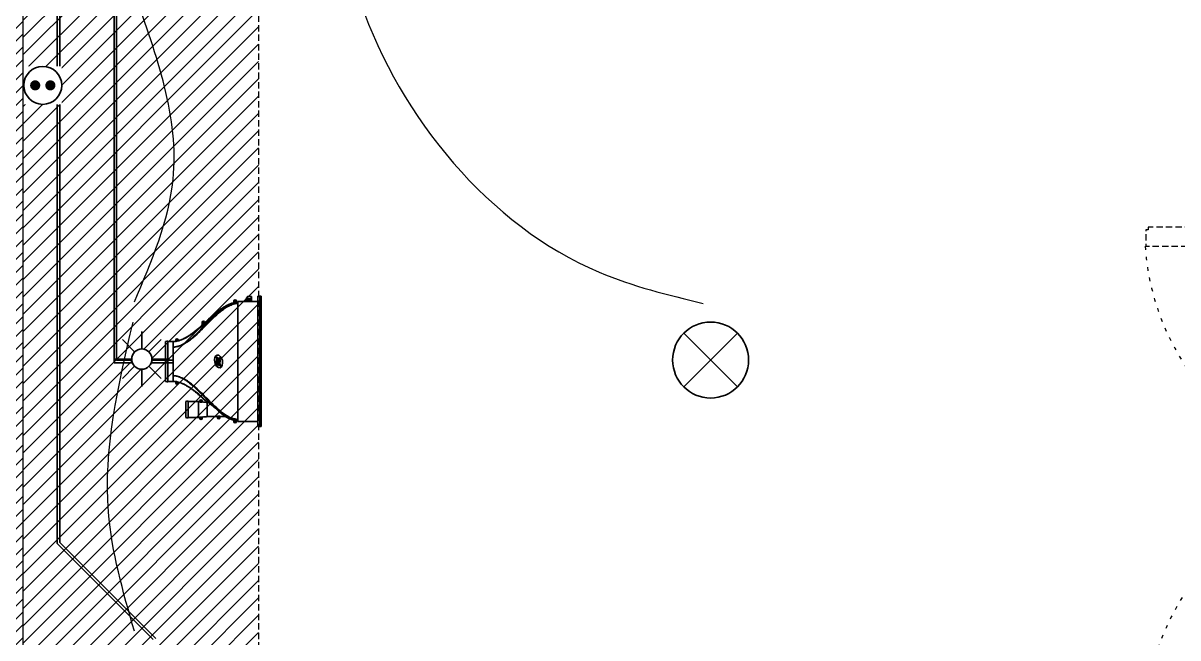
# Model space of a CAD drawing. Header units: centimetres. Extents: x 2666 to 9670, y 1889 to 5633.
# Drawn here: x 4355.4 to 4811.7, y 3031.7 to 3274.5 of the extents above; entities that cross this region are included whole.
import ezdxf

# ---------------------------------------------------------------- set-up
doc = ezdxf.new("R2010")
doc.units = ezdxf.units.CM
doc.header["$LTSCALE"] = 12.7
for name, pattern in [('Style de ligne -11', [0.694444, 0.41656, -0.277884]), ('Style de ligne -12', [0.328084, 0.109361, -0.218723]), ('Style de ligne -13', [0.295276, 0.19685, -0.098425])]:
    doc.linetypes.add(name, pattern=pattern)
for name, color, linetype, lineweight in [('B amÈnagement intÈrieur', 7, 'Continuous', 5), ('B aménagement intérieur', 7, 'Continuous', 5), ('B GÈnÈral', 7, 'Continuous', 5), ('B Général', 7, 'Continuous', 5), ('C ANNOTATIONS-prestations', 7, 'Continuous', 5), ('prlm-ELEC-CFO', 1, 'Continuous', 25)]:
    doc.layers.add(name, color=color, linetype=linetype, lineweight=lineweight)
doc.layers.add('prlm-CHAUFF', color=4, linetype='Continuous')
doc.styles.add('Eurostile', font='')
doc.styles.add('Eurostile (bold)', font='')
doc.styles.get('Eurostile').set_extended_font_data('Eurostile')
doc.styles.get('Eurostile (bold)').set_extended_font_data('Eurostile', bold=True)

# ---------------------------------------------------------------- blocks, each defined once
blk = doc.blocks.new('PF 300.208 + VR (3 vantaux)')
at = {"layer": 'B Général', "color": 7, "linetype": 'Continuous', "lineweight": 13}
for p, q in [((-150, 7), (-150, 17)), ((150, 7), (150, 17))]:
    blk.add_line(p, q, dxfattribs=at)
at = {"layer": 'B Général', "color": 7, "linetype": 'Continuous', "lineweight": 35}
for p, q in [((-150, 7), (-150, -9)), ((150, 7), (150, -9))]:
    blk.add_line(p, q, dxfattribs=at)
at = {"layer": 'B Général'}
blk.add_line((-143, 9), (47, 9), dxfattribs=at)
at = {"layer": 'B Général', "color": 7, "linetype": 'Style de ligne -13', "lineweight": 5, "flags": 128}
for points in [[(-147.5, 117), (-146.5, 117), (-146.5, 116), (-140, 116), (-140, 18.5), (-146.5, 18.5), (-146.5, 17.5), (-147.5, 17.5)], [(51.5, 115), (50.5, 115), (50.5, 116), (44, 116), (44, 18.5), (50.5, 18.5), (50.5, 17.5), (51.5, 17.5)]]:
    blk.add_lwpolyline(points, close=True, dxfattribs=at)
at = {"layer": 'B Général', "lineweight": 5, "flags": 128}
for points in [[(-143, 10.5), (-143, 9), (-150, 9), (-150, 17), (-145.5, 17), (-145.5, 10.5)], [(-54.5, 18), (-139, 18), (-139, 15.5), (-54.5, 15.5)], [(-41.5, 18), (43, 18), (43, 15.5), (-41.5, 15.5)], [(56.5, 17), (56.5, 14.25), (54, 14.25), (54, 11.75), (56.5, 11.75), (56.5, 9), (47, 9), (47, 10.5), (49.5, 10.5), (49.5, 17)], [(145.5, 14.25), (54, 14.25), (54, 11.75), (145.5, 11.75)], [(143, 17), (56.5, 17), (56.5, 14.25), (143, 14.25)], [(145.5, 14.25), (143, 14.25), (143, 17), (150, 17), (150, 9), (143, 9), (143, 11.75), (145.5, 11.75)], [(-54.5, 13), (-139, 13), (-139, 10.5), (-54.5, 10.5)], [(-41.5, 13), (43, 13), (43, 10.5), (-41.5, 10.5)], [(143, 11.75), (56.5, 11.75), (56.5, 9), (143, 9)], [(-150, 9), (-150, 5), (-145.5, 5), (-145.5, 6), (-148, 6), (-148, 8), (-145.5, 8), (-145.5, 9)], [(150, 9), (150, 5), (145.5, 5), (145.5, 6), (148, 6), (148, 8), (145.5, 8), (145.5, 9)]]:
    blk.add_lwpolyline(points, close=True, dxfattribs=at)
at = {"layer": 'B Général', "color": 7, "linetype": 'Continuous', "lineweight": 5, "flags": 128}
for points in [[(-139, 15.5), (-141.5, 15.5), (-141.5, 13), (-139, 13), (-139, 10.5), (-145.5, 10.5), (-145.5, 17), (-146.5, 17), (-146.5, 18), (-139, 18)], [(-54.5, 15.5), (-52, 15.5), (-52, 13), (-54.5, 13), (-54.5, 10.5), (-48, 10.5), (-48, 17), (-47, 17), (-47, 18), (-54.5, 18)], [(-41.5, 15.5), (-44, 15.5), (-44, 13), (-41.5, 13), (-41.5, 10.5), (-48, 10.5), (-48, 17), (-47, 17), (-47, 18), (-41.5, 18)], [(43, 15.5), (45.5, 15.5), (45.5, 13), (43, 13), (43, 10.5), (49.5, 10.5), (49.5, 17), (50.5, 17), (50.5, 18), (43, 18)]]:
    blk.add_lwpolyline(points, close=True, dxfattribs=at)
at = {"layer": 'B Général', "color": 7, "linetype": 'Style de ligne -11', "lineweight": 5, "flags": 128}
blk.add_lwpolyline([(-150, 9), (150, 9), (150, -11), (-150, -11)], close=True, dxfattribs=at)
at = {"layer": 'B Général', "lineweight": 13, "flags": 128}
blk.add_lwpolyline([(150, -9), (150, -17), (-150, -17), (-150, -9)], dxfattribs=at)
at = {"layer": 'B Général'}
for centre in [(-147, 17.5), (51, 17.5)]:
    blk.add_circle(centre, 0.5, dxfattribs=at)
at = {"layer": 'B Général', "color": 7, "linetype": 'Style de ligne -12', "lineweight": 5}
for centre, start, end in [((-147, 17.5), 0.2938, 90.2879), ((51, 17.5), 94.0649, 179.7062)]:
    blk.add_arc(centre, 99, start, end, dxfattribs=at)
at = {"layer": 'B Général', "insert": (2, 4.58), "char_height": 7.059, "attachment_point": 2, "rotation": 360, "line_spacing_factor": 0.894142, "style": 'Eurostile'}
blk.add_mtext('PF + VR', dxfattribs=at)
at = {"layer": 'C ANNOTATIONS-prestations', "rotation": 360, "line_spacing_factor": 0.894142}
for s, insert, char_height, attachment_point, style in [('6', (-141.14, -4.77), 9.41, 1, 'Eurostile (bold)'), ('300x208 (3 vantaux) ', (0, -7.82), 7.059, 2, 'Eurostile')]:
    blk.add_mtext(s, dxfattribs=dict(at, insert=insert, char_height=char_height, attachment_point=attachment_point, style=style))
blk = doc.blocks.new('xi.PTCE')
at = {"layer": 'prlm-ELEC-CFO', "color": 0}
for points in [[(-10.61, 10.61), (10.61, -10.61)], [(10.61, 10.61), (-10.61, -10.61)]]:
    blk.add_lwpolyline(points, dxfattribs=at)
at = {"layer": 'prlm-ELEC-CFO', "color": 0, "linetype": 'ByBlock'}
blk.add_circle((0, 0), 15, dxfattribs=at)
blk = doc.blocks.new('xi.SPOT')
at = {"color": 0, "lineweight": 5}
blk.add_wipeout([(-4, 0), (-2.83, -2.83), (0, -4), (2.83, -2.83), (4, 0), (2.83, 2.83), (0, 4), (-2.83, 2.83)], dxfattribs=at).dxf.layer = 'prlm-ELEC-CFO'
at = {"layer": 'prlm-ELEC-CFO', "color": 0, "linetype": 'ByBlock', "lineweight": -2, "flags": 128}
for points in [[(0, 10.88), (0, 4)], [(-7.69, 7.69), (-2.83, 2.83)], [(7.69, 7.69), (2.83, 2.83)], [(-10.88, 0), (-4, 0)], [(4, 0), (10.88, 0)], [(-2.83, -2.83), (-7.69, -7.69)], [(0, -4), (0, -10.88)], [(2.83, -2.83), (7.69, -7.69)]]:
    blk.add_lwpolyline(points, dxfattribs=at)
at = {"layer": 'prlm-ELEC-CFO', "color": 0, "linetype": 'ByBlock', "lineweight": -2}
blk.add_circle((0, 0), 4, dxfattribs=at)
blk = doc.blocks.new('xi.PC')
at = {"color": 0, "lineweight": 5}
blk.add_wipeout([(-7.5, -7.5), (7.5, -7.5), (7.5, 7.5), (-7.5, 7.5)], dxfattribs=at).dxf.layer = 'prlm-ELEC-CFO'
at = {"layer": 'prlm-ELEC-CFO', "color": 0, "linetype": 'ByBlock', "lineweight": 5, "const_width": 2}
for points in [[(-4, 0, 1), (-2, 0, 1)], [(2, 0, 1), (4, 0, 1)]]:
    blk.add_lwpolyline(points, format="xyb", close=True, dxfattribs=at)
at = {"layer": 'prlm-ELEC-CFO', "color": 0, "linetype": 'ByBlock', "lineweight": -2}
blk.add_circle((0, 0), 7.5, dxfattribs=at)

msp = doc.modelspace()

# ---------------------------------------------------------------- hatches: boundary and pattern name
at = {"layer": 'B amÈnagement intÈrieur', "linetype": 'Continuous', "lineweight": 5, "true_color": 0xaaaaaa}
h = msp.add_hatch(dxfattribs=at)
h.set_pattern_fill('F_P__SOFFITE', color=253, style=0, pattern_type=2)
h.set_pattern_definition([(45, (0, 0.2205), (-3.5277778, 3.3072917), [])])
h.paths.add_polyline_path([(4355.44, 3364.46), (4448.44, 3364.46), (4448.44, 2917.4), (4355.44, 2917.4)])
at = {"layer": 'B GÈnÈral', "linetype": 'Continuous', "lineweight": 5}
h = msp.add_hatch(dxfattribs=at)
h.set_pattern_fill('50_BETON', style=0, pattern_type=2)
h.set_pattern_definition([(45, (0, 0), (2.4253472, -2.6458333), [])])
h.paths.add_polyline_path([(4337.44, 3769.29), (4337.44, 2576.4), (4355.44, 2592.4), (4355.44, 3769.29)])

# ---------------------------------------------------------------- linework, layer by layer
at = {"layer": 'B aménagement intérieur', "color": 8, "linetype": 'Style de ligne -13', "lineweight": 5, "true_color": 0x808080, "flags": 128}
msp.add_lwpolyline([(4355.44, 3364.46), (4448.44, 3364.46), (4448.44, 2917.4), (4355.44, 2917.4)], close=True, dxfattribs=at)
at = {"layer": 'B Général', "color": 7, "linetype": 'Continuous', "lineweight": 18}
msp.add_line((4355.44, 2602.4), (4355.44, 3769.29), dxfattribs=at)
at = {"layer": 'B Général', "color": 7, "linetype": 'Continuous', "lineweight": 5}
msp.add_line((4355.44, 2602.4), (4355.44, 3769.29), dxfattribs=at)
at = {"layer": 'prlm-CHAUFF', "ltscale": 50}
for p, q in [((4368.87, 3068.99), (4368.87, 3863.16)), ((4369.87, 3069.4), (4369.87, 3862.16)), ((4391.35, 3140.38), (4391.35, 3837.46)), ((4392.35, 3141.38), (4392.35, 3836.46)), ((4445.55, 3166.59), (4444.19, 3166.59)), ((4445.55, 3165.6), (4445.55, 3166.59)), ((4445.55, 3166.59), (4445.6, 3166.55)), ((4445.6, 3166.55), (4445.6, 3166.54)), ((4445.6, 3166.54), (4445.6, 3165.52)), ((4448.2, 3166.63), (4448.93, 3166.63)), ((4448.2, 3166.63), (4448.2, 3115.13)), ((4448.93, 3115.13), (4448.93, 3166.63)), ((4448.93, 3166.63), (4449.01, 3166.63)), ((4449.5, 3166.63), (4449.01, 3166.63)), ((4449.01, 3166.63), (4449.01, 3115.13)), ((4449.5, 3115.13), (4449.5, 3166.63)), ((4438.7, 3164.07), (4438.7, 3164.68)), ((4439.05, 3164.73), (4439.15, 3164.73)), ((4439.05, 3164.63), (4439.05, 3164.73)), ((4439.15, 3164.63), (4439.05, 3164.63)), ((4439.15, 3164.84), (4439.25, 3164.84)), ((4439.15, 3164.73), (4439.15, 3164.84)), ((4439.15, 3164.52), (4439.15, 3164.63)), ((4439.25, 3164.52), (4439.15, 3164.52)), ((4439.25, 3164.84), (4439.25, 3164.73)), ((4439.25, 3164.73), (4439.36, 3164.73)), ((4439.36, 3164.63), (4439.25, 3164.63)), ((4439.25, 3164.63), (4439.25, 3164.52)), ((4439.36, 3164.73), (4439.36, 3164.63)), ((4439.7, 3164.68), (4439.7, 3164.24)), ((4439.79, 3164.24), (4439.7, 3164.24)), ((4440.2, 3164.58), (4448.2, 3164.58)), ((4440.2, 3164.58), (4440.2, 3117.18)), ((4443.35, 3165.23), (4443.31, 3165.21)), ((4443.35, 3165.23), (4443.35, 3165.24)), ((4443.84, 3165.23), (4443.35, 3165.23)), ((4443.37, 3165.31), (4443.73, 3165.92)), ((4443.41, 3165.29), (4443.37, 3165.31)), ((4443.73, 3165.06), (4443.4, 3164.58)), ((4443.77, 3165.89), (4443.41, 3165.29)), ((4443.41, 3165.29), (4443.88, 3165.29)), ((4443.79, 3164.94), (4443.54, 3164.58)), ((4443.73, 3165.92), (4443.74, 3165.94)), ((4443.73, 3165.92), (4443.77, 3165.89)), ((4443.74, 3165.08), (4443.73, 3165.06)), ((4443.74, 3165.94), (4443.96, 3166.28)), ((4443.74, 3165.94), (4443.78, 3165.9)), ((4443.96, 3165.42), (4443.74, 3165.08)), ((4443.78, 3165.9), (4443.77, 3165.89)), ((4443.95, 3165.89), (4443.77, 3165.89)), ((4443.95, 3166.16), (4443.78, 3165.9)), ((4443.78, 3165.9), (4443.95, 3165.9)), ((4444.16, 3165.52), (4443.79, 3164.94)), ((4445.6, 3164.94), (4443.79, 3164.94)), ((4444.16, 3165.52), (4444.19, 3165.6)), ((4445.6, 3165.52), (4444.16, 3165.52)), ((4444.19, 3165.6), (4445.55, 3165.6)), ((4445.55, 3165.6), (4445.6, 3165.52)), ((4445.69, 3166.43), (4445.6, 3166.52)), ((4445.69, 3166.39), (4445.6, 3166.48)), ((4445.69, 3166.33), (4445.6, 3166.42)), ((4445.69, 3166.24), (4445.6, 3166.33)), ((4445.69, 3166.13), (4445.6, 3166.22)), ((4445.69, 3166.01), (4445.6, 3166.1)), ((4445.69, 3165.86), (4445.6, 3165.95)), ((4445.69, 3165.7), (4445.6, 3165.79)), ((4445.6, 3165.61), (4445.69, 3165.7)), ((4445.69, 3165.51), (4445.6, 3165.6)), ((4445.6, 3165.52), (4445.6, 3164.94)), ((4445.6, 3165.52), (4445.6, 3165.52)), ((4445.6, 3165.42), (4445.69, 3165.51)), ((4445.69, 3165.25), (4445.6, 3165.34)), ((4445.6, 3165.16), (4445.69, 3165.25)), ((4445.69, 3165.01), (4445.6, 3165.1)), ((4445.6, 3164.92), (4445.69, 3165.01)), ((4445.6, 3164.58), (4445.6, 3164.94)), ((4445.69, 3164.77), (4445.6, 3164.86)), ((4445.6, 3164.68), (4445.69, 3164.77)), ((4445.64, 3164.58), (4445.6, 3164.62)), ((4445.61, 3165.78), (4445.69, 3165.86)), ((4445.62, 3165.94), (4445.69, 3166.01)), ((4445.62, 3165.58), (4445.69, 3165.65)), ((4445.69, 3165.36), (4445.62, 3165.44)), ((4445.63, 3166.07), (4445.69, 3166.13)), ((4445.63, 3165.31), (4445.69, 3165.36)), ((4445.69, 3165.12), (4445.63, 3165.18)), ((4445.64, 3166.19), (4445.69, 3166.24)), ((4445.64, 3165.06), (4445.69, 3165.12)), ((4445.65, 3166.28), (4445.69, 3166.33)), ((4445.69, 3165.93), (4445.65, 3165.97)), ((4445.66, 3166.36), (4445.69, 3166.39)), ((4445.69, 3166.17), (4445.66, 3166.21)), ((4445.66, 3165.9), (4445.69, 3165.93)), ((4445.67, 3166.41), (4445.69, 3166.43)), ((4445.67, 3166.15), (4445.69, 3166.17)), ((4445.69, 3165.65), (4445.67, 3165.67)), ((4449.2, 3164.63), (4449.2, 3117.13)), ((4449.2, 3164.63), (4449.26, 3164.63)), ((4449.26, 3164.63), (4449.2, 3164.43)), ((4449.26, 3117.13), (4449.26, 3164.63)), ((4449.31, 3164.63), (4449.31, 3117.13)), ((4449.31, 3164.63), (4449.36, 3164.63)), ((4449.36, 3164.63), (4449.31, 3164.48)), ((4449.36, 3117.13), (4449.36, 3164.63)), ((4449.4, 3164.63), (4449.4, 3117.13)), ((4449.4, 3164.63), (4449.44, 3164.63)), ((4449.44, 3164.63), (4449.4, 3164.52)), ((4449.44, 3117.13), (4449.44, 3164.63)), ((4449.46, 3164.63), (4449.46, 3117.13)), ((4449.46, 3164.63), (4449.48, 3164.63)), ((4449.48, 3164.63), (4449.46, 3164.56)), ((4449.48, 3117.13), (4449.48, 3164.63)), ((4449.49, 3164.63), (4449.49, 3117.13)), ((4449.49, 3164.63), (4449.5, 3164.63)), ((4449.5, 3164.63), (4449.49, 3164.61)), ((4449.5, 3117.13), (4449.5, 3164.63)), ((4426.2, 3154.71), (4426.2, 3156.32)), ((4427.2, 3155.71), (4426.2, 3154.71)), ((4426.55, 3156.37), (4426.65, 3156.37)), ((4426.55, 3156.27), (4426.55, 3156.37)), ((4426.65, 3156.27), (4426.55, 3156.27)), ((4426.65, 3156.48), (4426.75, 3156.48)), ((4426.65, 3156.37), (4426.65, 3156.48)), ((4426.65, 3156.17), (4426.65, 3156.27)), ((4426.75, 3156.17), (4426.65, 3156.17)), ((4426.75, 3156.48), (4426.75, 3156.37)), ((4426.75, 3156.37), (4426.86, 3156.37)), ((4426.86, 3156.27), (4426.75, 3156.27)), ((4426.75, 3156.27), (4426.75, 3156.17)), ((4426.86, 3156.37), (4426.86, 3156.27)), ((4427.2, 3156.32), (4427.2, 3155.71)), ((4411.7, 3132.98), (4411.7, 3148.78)), ((4412.6, 3132.88), (4412.6, 3148.88)), ((4412.6, 3148.78), (4414.7, 3148.78)), ((4414.7, 3148.78), (4412.6, 3148.78)), ((4414.7, 3148.78), (4414.7, 3146.55)), ((4415.7, 3148.79), (4415.7, 3149.34)), ((4416.02, 3148.83), (4415.7, 3148.79)), ((4416.7, 3149.04), (4416.02, 3148.83)), ((4416.05, 3149.29), (4416.05, 3149.39)), ((4416.05, 3149.39), (4416.15, 3149.39)), ((4416.15, 3149.29), (4416.05, 3149.29)), ((4416.15, 3149.5), (4416.25, 3149.5)), ((4416.15, 3149.39), (4416.15, 3149.5)), ((4416.15, 3149.18), (4416.15, 3149.29)), ((4416.25, 3149.18), (4416.15, 3149.18)), ((4416.25, 3149.5), (4416.25, 3149.39)), ((4416.25, 3149.39), (4416.36, 3149.39)), ((4416.25, 3149.29), (4416.25, 3149.18)), ((4416.36, 3149.29), (4416.25, 3149.29)), ((4416.36, 3149.39), (4416.36, 3149.29)), ((4416.7, 3149.34), (4416.7, 3149.04)), ((4419.18, 3150), (4419.18, 3149.97)), ((4419.72, 3150.29), (4419.72, 3150.26)), ((4414.7, 3146.55), (4414.7, 3135.21)), ((4414.7, 3140.38), (4391.35, 3140.38)), ((4414.7, 3141.38), (4392.35, 3141.38)), ((4414.7, 3135.21), (4414.7, 3132.98)), ((4412.6, 3132.98), (4414.7, 3132.98)), ((4414.7, 3132.98), (4412.6, 3132.98)), ((4415.7, 3132.98), (4416.02, 3132.93)), ((4415.7, 3132.98), (4415.7, 3132.42)), ((4416.7, 3132.72), (4416.02, 3132.93)), ((4416.05, 3132.37), (4416.05, 3132.47)), ((4416.05, 3132.47), (4416.15, 3132.47)), ((4416.15, 3132.37), (4416.05, 3132.37)), ((4416.15, 3132.58), (4416.25, 3132.58)), ((4416.15, 3132.47), (4416.15, 3132.58)), ((4416.15, 3132.27), (4416.15, 3132.37)), ((4416.25, 3132.27), (4416.15, 3132.27)), ((4416.25, 3132.58), (4416.25, 3132.47)), ((4416.25, 3132.47), (4416.36, 3132.47)), ((4416.25, 3132.37), (4416.25, 3132.27)), ((4416.36, 3132.37), (4416.25, 3132.37)), ((4416.36, 3132.47), (4416.36, 3132.37)), ((4416.7, 3132.42), (4416.7, 3132.72)), ((4419.72, 3131.48), (4419.72, 3131.48)), ((4428.36, 3124.68), (4426.2, 3126.75)), ((4426.2, 3126.75), (4428.36, 3124.68)), ((4419.7, 3118.73), (4419.7, 3125.03)), ((4420.6, 3125.13), (4420.6, 3118.63)), ((4420.6, 3125.03), (4424.7, 3125.03)), ((4420.6, 3125.03), (4424.7, 3125.03)), ((4424.7, 3125.03), (4424.7, 3118.73)), ((4425.2, 3124.85), (4425.2, 3125.28)), ((4426.15, 3124.73), (4425.2, 3124.85)), ((4425.55, 3125.33), (4425.65, 3125.33)), ((4425.55, 3125.23), (4425.55, 3125.33)), ((4425.65, 3125.23), (4425.55, 3125.23)), ((4425.65, 3125.44), (4425.75, 3125.44)), ((4425.65, 3125.33), (4425.65, 3125.44)), ((4425.65, 3125.12), (4425.65, 3125.23)), ((4425.75, 3125.12), (4425.65, 3125.12)), ((4425.75, 3125.44), (4425.75, 3125.33)), ((4425.75, 3125.33), (4425.86, 3125.33)), ((4425.86, 3125.23), (4425.75, 3125.23)), ((4425.75, 3125.23), (4425.75, 3125.12)), ((4425.86, 3125.33), (4425.86, 3125.23)), ((4426.2, 3124.73), (4426.15, 3124.73)), ((4426.2, 3125.28), (4426.2, 3124.73)), ((4428.36, 3124.68), (4428.2, 3124.68)), ((4428.2, 3119.08), (4428.2, 3124.68)), ((4428.36, 3124.68), (4428.2, 3124.68)), ((4420.6, 3118.73), (4424.7, 3118.73)), ((4420.6, 3118.73), (4424.7, 3118.73)), ((4425.2, 3118.91), (4426.15, 3119.03)), ((4425.2, 3118.48), (4425.2, 3118.91)), ((4425.55, 3118.43), (4425.55, 3118.53)), ((4425.55, 3118.53), (4425.65, 3118.53)), ((4425.65, 3118.43), (4425.55, 3118.43)), ((4425.65, 3118.64), (4425.75, 3118.64)), ((4425.65, 3118.53), (4425.65, 3118.64)), ((4425.65, 3118.32), (4425.65, 3118.43)), ((4425.75, 3118.32), (4425.65, 3118.32)), ((4425.75, 3118.64), (4425.75, 3118.53)), ((4425.75, 3118.53), (4425.86, 3118.53)), ((4425.75, 3118.43), (4425.75, 3118.32)), ((4425.86, 3118.43), (4425.75, 3118.43)), ((4425.86, 3118.53), (4425.86, 3118.43)), ((4426.15, 3119.03), (4426.2, 3119.03)), ((4426.2, 3119.03), (4426.2, 3118.48)), ((4432.2, 3119.08), (4428.2, 3119.08)), ((4432.2, 3119.08), (4428.2, 3119.08)), ((4432.2, 3119.23), (4433.2, 3119.23)), ((4432.2, 3118.68), (4432.2, 3119.23)), ((4432.55, 3118.63), (4432.55, 3118.73)), ((4432.55, 3118.73), (4432.65, 3118.73)), ((4432.65, 3118.63), (4432.55, 3118.63)), ((4432.65, 3118.84), (4432.75, 3118.84)), ((4432.65, 3118.73), (4432.65, 3118.84)), ((4432.65, 3118.52), (4432.65, 3118.63)), ((4432.75, 3118.52), (4432.65, 3118.52)), ((4432.75, 3118.84), (4432.75, 3118.73)), ((4432.75, 3118.73), (4432.86, 3118.73)), ((4432.86, 3118.63), (4432.75, 3118.63)), ((4432.75, 3118.63), (4432.75, 3118.52)), ((4432.86, 3118.73), (4432.86, 3118.63)), ((4433.2, 3119.23), (4433.2, 3118.68)), ((4435.32, 3119.08), (4433.2, 3119.08)), ((4435.32, 3119.08), (4433.2, 3119.08)), ((4438.7, 3117.08), (4438.7, 3117.69)), ((4439.05, 3117.13), (4439.15, 3117.13)), ((4439.05, 3117.03), (4439.05, 3117.13)), ((4439.15, 3117.03), (4439.05, 3117.03)), ((4439.15, 3117.24), (4439.25, 3117.24)), ((4439.15, 3117.13), (4439.15, 3117.24)), ((4439.15, 3116.92), (4439.15, 3117.03)), ((4439.25, 3116.92), (4439.15, 3116.92)), ((4439.25, 3117.24), (4439.25, 3117.13)), ((4439.25, 3117.13), (4439.36, 3117.13)), ((4439.36, 3117.03), (4439.25, 3117.03)), ((4439.25, 3117.03), (4439.25, 3116.92)), ((4439.36, 3117.13), (4439.36, 3117.03)), ((4439.79, 3117.52), (4439.7, 3117.52)), ((4439.7, 3117.52), (4439.7, 3117.08)), ((4440.2, 3117.18), (4448.2, 3117.18)), ((4449.2, 3117.33), (4449.26, 3117.13)), ((4449.26, 3117.13), (4449.2, 3117.13)), ((4449.31, 3117.29), (4449.36, 3117.13)), ((4449.36, 3117.13), (4449.31, 3117.13)), ((4449.4, 3117.24), (4449.44, 3117.13)), ((4449.44, 3117.13), (4449.4, 3117.13)), ((4449.46, 3117.2), (4449.48, 3117.13)), ((4449.48, 3117.13), (4449.46, 3117.13)), ((4449.49, 3117.15), (4449.5, 3117.13)), ((4449.5, 3117.13), (4449.49, 3117.13)), ((4448.2, 3115.13), (4448.93, 3115.13)), ((4449.01, 3115.13), (4448.93, 3115.13)), ((4449.5, 3115.13), (4449.01, 3115.13)), ((4406.81, 3031.05), (4368.87, 3068.99)), ((4407.81, 3031.46), (4369.87, 3069.4))]:
    msp.add_line(p, q, dxfattribs=at)
for centre, radius in [((4439.2, 3164.68), 0.3), ((4439.2, 3164.68), 0.25), ((4426.7, 3156.32), 0.3), ((4426.7, 3156.32), 0.25), ((4416.2, 3149.34), 0.3), ((4416.2, 3149.34), 0.25), ((4416.2, 3132.42), 0.3), ((4416.2, 3132.42), 0.25), ((4425.7, 3125.28), 0.3), ((4425.7, 3125.28), 0.25), ((4425.7, 3118.48), 0.3), ((4425.7, 3118.48), 0.25), ((4432.7, 3118.68), 0.3), ((4432.7, 3118.68), 0.25), ((4439.2, 3117.08), 0.3), ((4439.2, 3117.08), 0.25)]:
    msp.add_circle(centre, radius, dxfattribs=at)
for centre, radius, start, end in [((4454.24, 3159.17), 12.5, 143.7494, 145.0637), ((4439.2, 3164.68), 0.5, 0, 180), ((4455.43, 3158.52), 13.85, 151.9182, 154.0515), ((4455.09, 3158.64), 13.43, 152.115, 153.7632), ((4454.24, 3159.17), 12.5, 151.3177, 151.5903), ((4442.75, 3165.63), 0.703, 323.033, 332.9325), ((4443.09, 3165.6), 0.448, 304.6713, 315.4982), ((4443.28, 3166.76), 0.836, 324.1326, 329.2425), ((4400.14, 3184.01), 39, 300.1399, 310.6113), ((4400.14, 3184.02), 39, 302.5506, 310.6113), ((4418.1, 3163.39), 11.66, 309.5755, 314.0299), ((4417.88, 3163.64), 11.99, 309.6381, 313.9674), ((4426.7, 3156.32), 0.5, 0, 180), ((4412.37, 3146.89), 2, 83.2559, 109.4245), ((4412.37, 3146.89), 2, 83.2559, 109.4245), ((4414.69, 3156.55), 7.77, 270.0577, 277.4544), ((4414.69, 3156.6), 7.82, 270.0736, 277.4237), ((4414.71, 3155.99), 7.25, 269.9215, 277.8382), ((4416.2, 3149.34), 0.5, 0, 180), ((4413.22, 3161.99), 13.43, 282.9954, 306.0824), ((4413.88, 3160.04), 11.35, 284.4106, 297.8626), ((4410.04, 3167.8), 20.01, 297.2018, 298.9518), ((4412.37, 3134.87), 2, 250.5755, 276.7441), ((4412.37, 3134.87), 2, 250.5755, 276.7441), ((4414.69, 3125.21), 7.77, 82.5456, 89.9423), ((4414.69, 3125.16), 7.82, 82.5763, 89.9264), ((4414.72, 3125.81), 7.17, 83.9053, 90.1157), ((4414.72, 3125.81), 7.17, 82.0923, 83.5448), ((4416.2, 3132.42), 0.5, 180, 0), ((4413.73, 3121.37), 11.74, 62.3321, 75.441), ((4413.88, 3121.73), 11.35, 62.1374, 75.6929), ((4410.04, 3113.96), 20.01, 61.0483, 62.7983), ((4410.04, 3113.96), 20.01, 61.0482, 62.7982), ((4400.14, 3097.75), 39, 49.3887, 59.86), ((4400.14, 3097.75), 39, 49.3887, 59.8601), ((4425.7, 3125.28), 0.5, 0, 180), ((4418.1, 3118.37), 11.66, 45.9701, 50.4245), ((4417.88, 3118.12), 11.99, 46.0326, 50.3619), ((4420.37, 3123.14), 2, 83.2559, 109.4245), ((4420.37, 3123.14), 2, 83.2559, 109.4245), ((4408.16, 3096.14), 35.1, 45.7111, 49.5265), ((4448.98, 3138.4), 23.65, 226.4099, 234.7501), ((4420.37, 3120.62), 2, 250.5755, 276.7441), ((4420.37, 3120.62), 2, 250.5755, 276.7441), ((4425.7, 3118.48), 0.5, 180, 0), ((4432.7, 3118.68), 0.5, 180, 0), ((4441.56, 3129.47), 12.12, 253.7263, 256.3852), ((4439.2, 3117.08), 0.5, 180, 0)]:
    msp.add_arc(centre, radius, start, end, dxfattribs=at)
msp.add_ellipse((4432.65, 3140.88), major_axis=(-0.57, 2.49), ratio=0.600775, dxfattribs=at)
for points, knots in [([(4444.19, 3166.59), (4444.16, 3166.57), (4444.14, 3166.53), (4444.11, 3166.43), (4444.1, 3166.36), (4444.1, 3166.23), (4444.1, 3166.19), (4444.11, 3166.09), (4444.12, 3166.04), (4444.14, 3165.87), (4444.16, 3165.74), (4444.19, 3165.6)], [0, 0, 0, 0, 0.25, 0.25, 0.5, 0.5, 0.625, 0.625, 0.75, 0.75, 1, 1, 1, 1]), ([(4414.7, 3146.55), (4414.87, 3146.55), (4415.05, 3146.56), (4415.39, 3146.59), (4415.56, 3146.61), (4416.07, 3146.69), (4416.4, 3146.76), (4417.06, 3146.96), (4417.38, 3147.08), (4418.01, 3147.35), (4418.32, 3147.5), (4419.22, 3147.98), (4419.78, 3148.34), (4420.86, 3149.11), (4421.39, 3149.53), (4422.91, 3150.81), (4423.87, 3151.73), (4425.75, 3153.6), (4426.67, 3154.57), (4428.51, 3156.49), (4429.44, 3157.45), (4431.33, 3159.31), (4432.31, 3160.22), (4433.85, 3161.47), (4434.38, 3161.87), (4435.2, 3162.43), (4435.48, 3162.61), (4436.06, 3162.95), (4436.35, 3163.12), (4437.25, 3163.57), (4437.87, 3163.82), (4438.83, 3164.09), (4439.15, 3164.16), (4439.72, 3164.24), (4439.96, 3164.26), (4440.2, 3164.27)], [0, 0, 0, 0, 0.015625, 0.015625, 0.03125, 0.03125, 0.0625, 0.0625, 0.09375, 0.09375, 0.125, 0.125, 0.1875, 0.1875, 0.25, 0.25, 0.375, 0.375, 0.5, 0.5, 0.625, 0.625, 0.75, 0.75, 0.8125, 0.8125, 0.84375, 0.84375, 0.875, 0.875, 0.9375, 0.9375, 0.96875, 0.96875, 0.9908046, 0.9908046, 0.9908046, 0.9908046]), ([(4440.2, 3163.77), (4439.97, 3163.76), (4439.73, 3163.74), (4439.17, 3163.65), (4438.85, 3163.58), (4437.9, 3163.31), (4437.29, 3163.05), (4436.4, 3162.6), (4436.11, 3162.43), (4435.54, 3162.09), (4435.27, 3161.91), (4434.45, 3161.35), (4433.93, 3160.96), (4432.4, 3159.72), (4431.43, 3158.83), (4429.53, 3157), (4428.6, 3156.07), (4426.74, 3154.2), (4425.81, 3153.26), (4423.91, 3151.45), (4422.93, 3150.57), (4421.39, 3149.35), (4420.86, 3148.96), (4419.77, 3148.22), (4419.2, 3147.88), (4418.3, 3147.43), (4417.99, 3147.29), (4417.36, 3147.04), (4417.04, 3146.93), (4416.38, 3146.75), (4416.05, 3146.68), (4415.55, 3146.6), (4415.38, 3146.58), (4415.04, 3146.56), (4414.87, 3146.55), (4414.7, 3146.55)], [0.0092808, 0.0092808, 0.0092808, 0.0092808, 0.03125, 0.03125, 0.0625, 0.0625, 0.125, 0.125, 0.15625, 0.15625, 0.1875, 0.1875, 0.25, 0.25, 0.375, 0.375, 0.5, 0.5, 0.625, 0.625, 0.75, 0.75, 0.8125, 0.8125, 0.875, 0.875, 0.90625, 0.90625, 0.9375, 0.9375, 0.96875, 0.96875, 0.984375, 0.984375, 1, 1, 1, 1]), ([(4438.7, 3164.07), (4438.41, 3164), (4438.13, 3163.92), (4437.56, 3163.74), (4437.28, 3163.63), (4436.46, 3163.29), (4435.93, 3163.03), (4434.9, 3162.44), (4434.41, 3162.12), (4433.43, 3161.45), (4432.95, 3161.09), (4431.55, 3159.99), (4430.66, 3159.21), (4428.91, 3157.61), (4428.06, 3156.79), (4427.2, 3155.97)], [0, 0, 0, 0, 0.0625, 0.0625, 0.125, 0.125, 0.25, 0.25, 0.375, 0.375, 0.5, 0.5, 0.75, 0.75, 1, 1, 1, 1]), ([(4434.66, 3162.28), (4434.49, 3162.18), (4434, 3161.86), (4433.19, 3161.29), (4432.22, 3160.55), (4431.25, 3159.76), (4430.16, 3158.83), (4428.98, 3157.78), (4427.96, 3156.86), (4427.37, 3156.32), (4427.2, 3156.17)], [0.1694223, 0.1694223, 0.1694223, 0.1694223, 0.1906001, 0.2339285, 0.2787061, 0.3247019, 0.3716424, 0.4351709, 0.4991397, 0.523565, 0.523565, 0.523565, 0.523565]), ([(4443.25, 3165.12), (4443.25, 3165.11), (4443.24, 3165.11), (4443.24, 3165.1), (4443.23, 3165.08), (4443.23, 3165.07), (4443.22, 3165.06), (4443.22, 3165.04), (4443.22, 3165.03), (4443.22, 3165.01), (4443.22, 3164.99), (4443.21, 3164.98), (4443.21, 3164.96), (4443.21, 3164.93), (4443.21, 3164.9), (4443.22, 3164.86), (4443.22, 3164.81), (4443.23, 3164.77), (4443.23, 3164.72), (4443.24, 3164.67), (4443.25, 3164.62), (4443.26, 3164.59), (4443.26, 3164.58)], [0.1059402, 0.1059402, 0.1059402, 0.1059402, 0.1359504, 0.1694868, 0.202886, 0.2361704, 0.2693627, 0.3024859, 0.3355633, 0.3686184, 0.401675, 0.434757, 0.4678887, 0.5010941, 0.5629781, 0.6246926, 0.6863942, 0.7482374, 0.8103737, 0.8729511, 0.9361135, 0.9654522, 0.9654522, 0.9654522, 0.9654522]), ([(4443.3, 3164.59), (4443.3, 3164.59), (4443.29, 3164.6), (4443.29, 3164.62), (4443.28, 3164.66), (4443.28, 3164.69), (4443.27, 3164.72), (4443.26, 3164.74), (4443.26, 3164.77), (4443.26, 3164.8), (4443.25, 3164.83), (4443.25, 3164.85), (4443.25, 3164.87), (4443.25, 3164.9), (4443.24, 3164.92), (4443.24, 3164.94), (4443.24, 3164.97), (4443.24, 3164.99), (4443.24, 3165.02), (4443.24, 3165.06), (4443.25, 3165.09), (4443.25, 3165.12), (4443.26, 3165.14), (4443.27, 3165.16), (4443.28, 3165.18), (4443.29, 3165.2), (4443.3, 3165.21), (4443.31, 3165.21)], [0.053874, 0.053874, 0.053874, 0.053874, 0.0607104, 0.0907643, 0.1206402, 0.1503557, 0.1799287, 0.2093776, 0.238721, 0.2679778, 0.2971672, 0.3263086, 0.3554219, 0.3845269, 0.4136437, 0.4427926, 0.4719939, 0.5012681, 0.5562327, 0.6110034, 0.6657154, 0.7205017, 0.7754929, 0.8308166, 0.8865967, 0.9429527, 1, 1, 1, 1]), ([(4443.35, 3165.23), (4443.35, 3165.23), (4443.34, 3165.23), (4443.33, 3165.22), (4443.33, 3165.21), (4443.32, 3165.2), (4443.31, 3165.19), (4443.31, 3165.18), (4443.3, 3165.17), (4443.3, 3165.16), (4443.3, 3165.14), (4443.29, 3165.13), (4443.29, 3165.11), (4443.29, 3165.1), (4443.28, 3165.08), (4443.28, 3165.06), (4443.28, 3165.05), (4443.28, 3165.03), (4443.28, 3165), (4443.28, 3164.97), (4443.28, 3164.93), (4443.29, 3164.88), (4443.29, 3164.83), (4443.3, 3164.78), (4443.31, 3164.73), (4443.32, 3164.67), (4443.33, 3164.62), (4443.34, 3164.59), (4443.34, 3164.58)], [0, 0, 0, 0, 0.0300773, 0.0600539, 0.0899314, 0.1197114, 0.1493956, 0.1789856, 0.2084831, 0.2378898, 0.2672073, 0.2964374, 0.3255817, 0.3546421, 0.3836203, 0.4125181, 0.4413372, 0.4700795, 0.4987468, 0.5532579, 0.6080368, 0.6630958, 0.7184471, 0.7741027, 0.8300742, 0.8863734, 0.9430116, 0.9677174, 0.9677174, 0.9677174, 0.9677174]), ([(4443.99, 3166.33), (4443.99, 3166.32), (4443.99, 3166.32), (4443.98, 3166.31), (4443.98, 3166.29), (4443.97, 3166.28), (4443.97, 3166.27), (4443.96, 3166.25), (4443.96, 3166.24), (4443.95, 3166.22), (4443.95, 3166.2), (4443.95, 3166.19), (4443.95, 3166.17), (4443.94, 3166.15), (4443.94, 3166.13), (4443.94, 3166.1), (4443.94, 3166.08), (4443.94, 3166.05), (4443.94, 3166.01), (4443.94, 3165.96), (4443.95, 3165.91), (4443.95, 3165.85), (4443.96, 3165.79), (4443.97, 3165.73), (4443.98, 3165.67), (4443.99, 3165.6), (4444, 3165.55), (4444, 3165.53)], [0.0304712, 0.0304712, 0.0304712, 0.0304712, 0.0599457, 0.0897682, 0.1195016, 0.1491541, 0.1787343, 0.2082505, 0.2377114, 0.2671256, 0.2965018, 0.3258487, 0.355175, 0.3844897, 0.4138015, 0.4431194, 0.4724522, 0.5018089, 0.5568669, 0.611863, 0.6668562, 0.7219052, 0.7770682, 0.8324028, 0.8879658, 0.9438132, 1, 1, 1, 1]), ([(4444, 3165.53), (4444, 3165.53), (4444, 3165.52), (4444, 3165.52), (4444, 3165.51), (4444, 3165.51), (4444, 3165.5), (4444, 3165.49), (4443.99, 3165.49), (4443.99, 3165.47), (4443.98, 3165.46), (4443.97, 3165.44), (4443.96, 3165.42), (4443.96, 3165.42)], [0, 0, 0, 0, 0.061789, 0.122374, 0.182441, 0.242697, 0.303842, 0.366548, 0.43144, 0.49908, 0.668346, 0.832646, 1, 1, 1, 1]), ([(4426.2, 3155.26), (4425.84, 3154.94), (4425.06, 3154.25), (4423.85, 3153.21), (4422.67, 3152.26), (4421.58, 3151.46), (4420.61, 3150.81), (4419.68, 3150.25), (4419.06, 3149.93), (4418.77, 3149.79)], [0.5730592, 0.5730592, 0.5730592, 0.5730592, 0.626259, 0.6884084, 0.7489718, 0.7930827, 0.8358988, 0.8773199, 0.9123747, 0.9123747, 0.9123747, 0.9123747]), ([(4432.53, 3139.26), (4431.81, 3139.98), (4431.72, 3140.35), (4431.76, 3140.74), (4431.82, 3141.35), (4432.23, 3142), (4431.65, 3142.74)], [0, 0, 0, 0, 0.389075, 0.389075, 0.389075, 1, 1, 1, 1]), ([(4433.58, 3138.94), (4432.86, 3139.67), (4432.76, 3140.04), (4432.8, 3140.43), (4432.87, 3141.04), (4433.27, 3141.69), (4432.69, 3142.42)], [0, 0, 0, 0, 0.389075, 0.389075, 0.389075, 1, 1, 1, 1]), ([(4414.7, 3135.21), (4414.87, 3135.21), (4415.04, 3135.2), (4415.38, 3135.18), (4415.55, 3135.16), (4416.05, 3135.09), (4416.39, 3135.01), (4417.04, 3134.83), (4417.36, 3134.72), (4417.99, 3134.47), (4418.3, 3134.33), (4419.2, 3133.88), (4419.77, 3133.54), (4420.87, 3132.8), (4421.39, 3132.41), (4422.93, 3131.19), (4423.91, 3130.31), (4425.81, 3128.5), (4426.74, 3127.56), (4428.6, 3125.7), (4429.53, 3124.76), (4431.43, 3122.93), (4432.4, 3122.04), (4433.93, 3120.8), (4434.45, 3120.41), (4435.27, 3119.85), (4435.54, 3119.67), (4436.11, 3119.33), (4436.4, 3119.16), (4437.29, 3118.71), (4437.9, 3118.45), (4438.85, 3118.18), (4439.17, 3118.11), (4439.73, 3118.02), (4439.97, 3118), (4440.2, 3117.99)], [0, 0, 0, 0, 0.015625, 0.015625, 0.03125, 0.03125, 0.0625, 0.0625, 0.09375, 0.09375, 0.125, 0.125, 0.1875, 0.1875, 0.25, 0.25, 0.375, 0.375, 0.5, 0.5, 0.625, 0.625, 0.75, 0.75, 0.8125, 0.8125, 0.84375, 0.84375, 0.875, 0.875, 0.9375, 0.9375, 0.96875, 0.96875, 0.9907189, 0.9907189, 0.9907189, 0.9907189]), ([(4430.94, 3122.84), (4429.69, 3124.04), (4428.5, 3125.29), (4426.1, 3127.78), (4424.91, 3129.03), (4423.03, 3130.81), (4422.39, 3131.39), (4421.07, 3132.49), (4420.38, 3133.02), (4419.29, 3133.72), (4418.91, 3133.95), (4418.13, 3134.36), (4417.73, 3134.55), (4416.89, 3134.86), (4416.47, 3134.99), (4415.81, 3135.12), (4415.59, 3135.15), (4415.26, 3135.19), (4415.15, 3135.2), (4414.92, 3135.21), (4414.81, 3135.21), (4414.7, 3135.21)], [0, 0, 0, 0, 0.25, 0.25, 0.5, 0.5, 0.625, 0.625, 0.75, 0.75, 0.8125, 0.8125, 0.875, 0.875, 0.9375, 0.9375, 0.96875, 0.96875, 0.984375, 0.984375, 1, 1, 1, 1]), ([(4418.74, 3131.98), (4419.08, 3131.82), (4419.79, 3131.45), (4420.85, 3130.8), (4421.94, 3130.05), (4423.02, 3129.23), (4424.1, 3128.34), (4425.39, 3127.23), (4426.74, 3126.02), (4427.77, 3125.07), (4428.21, 3124.68)], [0.1568082, 0.1568082, 0.1568082, 0.1568082, 0.2305418, 0.3149874, 0.4025619, 0.4929385, 0.5856877, 0.6803551, 0.8317746, 0.9509578, 0.9509578, 0.9509578, 0.9509578]), ([(4430.94, 3122.84), (4430.68, 3123.07), (4430.41, 3123.3), (4429.9, 3123.71), (4429.65, 3123.9), (4429.17, 3124.24), (4428.95, 3124.39), (4428.67, 3124.56), (4428.58, 3124.6), (4428.45, 3124.66), (4428.39, 3124.68), (4428.36, 3124.68)], [0, 0, 0, 0, 0.25, 0.25, 0.5, 0.5, 0.75, 0.75, 0.875, 0.875, 1, 1, 1, 1]), ([(4440.2, 3117.49), (4439.93, 3117.5), (4439.65, 3117.53), (4439.01, 3117.63), (4438.65, 3117.72), (4437.59, 3118.04), (4436.92, 3118.34), (4435.6, 3119.05), (4434.99, 3119.46), (4433.8, 3120.32), (4433.22, 3120.79), (4432.67, 3121.27)], [0.0331631, 0.0331631, 0.0331631, 0.0331631, 0.125, 0.125, 0.25, 0.25, 0.5, 0.5, 0.75, 0.75, 1, 1, 1, 1]), ([(4438.7, 3117.69), (4438.41, 3117.76), (4438.11, 3117.84), (4437.68, 3117.99), (4437.53, 3118.04), (4437.24, 3118.15), (4437.1, 3118.2), (4436.68, 3118.38), (4436.4, 3118.51), (4435.86, 3118.78), (4435.59, 3118.93), (4435.32, 3119.08)], [0, 0, 0, 0, 0.25, 0.25, 0.375, 0.375, 0.5, 0.5, 0.75, 0.75, 1, 1, 1, 1]), ([(4435.32, 3119.08), (4435.6, 3118.92), (4435.89, 3118.77), (4436.46, 3118.48), (4436.75, 3118.35), (4437.35, 3118.1), (4437.65, 3117.99), (4438.03, 3117.87), (4438.1, 3117.85), (4438.17, 3117.83)], [0, 0, 0, 0, 0.25, 0.25, 0.5, 0.5, 0.75, 0.75, 0.8062429, 0.8062429, 0.8062429, 0.8062429])]:
    msp.add_open_spline(points, degree=3, knots=knots, dxfattribs=at)
for points in [[(4439.7, 3164.24), (4439.37, 3164.2), (4439.03, 3164.14), (4438.7, 3164.07)], [(4431.65, 3142.74), (4432.59, 3141.91), (4432.18, 3141.26), (4432.11, 3140.65)], [(4432.11, 3140.65), (4432.07, 3140.25), (4432.17, 3139.88), (4432.53, 3139.26)], [(4432.27, 3140.59), (4432.33, 3141.2), (4432.74, 3141.85), (4432.16, 3142.58)], [(4432.16, 3142.58), (4433.1, 3141.76), (4432.69, 3141.11), (4432.63, 3140.49)], [(4433.04, 3139.1), (4432.32, 3139.82), (4432.23, 3140.2), (4432.27, 3140.59)], [(4432.63, 3140.49), (4432.58, 3140.1), (4432.68, 3139.72), (4433.04, 3139.1)], [(4432.69, 3142.42), (4433.63, 3141.6), (4433.22, 3140.95), (4433.16, 3140.34)], [(4433.16, 3140.34), (4433.12, 3139.94), (4433.22, 3139.56), (4433.58, 3138.94)], [(4424.7, 3125.03), (4424.87, 3125.03), (4425.04, 3125.02), (4425.2, 3125.01)], [(4424.7, 3125.03), (4424.87, 3125.03), (4425.04, 3125.02), (4425.2, 3125.01)], [(4426.2, 3124.89), (4426.87, 3124.79), (4427.54, 3124.68), (4428.2, 3124.68)], [(4426.2, 3124.89), (4426.87, 3124.79), (4427.54, 3124.68), (4428.2, 3124.68)], [(4424.7, 3118.73), (4424.87, 3118.73), (4425.04, 3118.74), (4425.2, 3118.75)], [(4424.7, 3118.73), (4424.87, 3118.73), (4425.04, 3118.74), (4425.2, 3118.75)], [(4426.2, 3118.87), (4426.87, 3118.97), (4427.54, 3119.08), (4428.2, 3119.08)], [(4426.2, 3118.87), (4426.87, 3118.97), (4427.54, 3119.08), (4428.2, 3119.08)], [(4438.7, 3117.69), (4439.03, 3117.62), (4439.37, 3117.56), (4439.7, 3117.52)]]:
    msp.add_open_spline(points, degree=3, dxfattribs=at)
at = {"layer": 'prlm-ELEC-CFO', "lineweight": 13}
for points in [[(4474.38, 3348.99), (4488.7, 3282.49), (4583.05, 3176.12), (4624.1, 3163.78)], [(4399.37, 3164.37), (4414.71, 3212.78), (4399.37, 3286.37)]]:
    msp.add_spline(points, degree=3, dxfattribs=at)

# ---------------------------------------------------------------- block references
at = {"layer": 'B Général', "color": 7, "rotation": 90}
msp.add_blockref('PF 300.208 + VR (3 vantaux)', (4914.96, 3142.39), dxfattribs=at)
at = {"layer": 'prlm-ELEC-CFO'}
msp.add_blockref('xi.PTCE', (4627.06, 3141.44), dxfattribs=at)

# ---------------------------------------------------------------- next in the draw order: block references
for name, p in [('xi.PC', (4363.2, 3249.91)), ('xi.SPOT', (4402.32, 3141.8))]:
    msp.add_blockref(name, p, dxfattribs=at)

# ---------------------------------------------------------------- next in the draw order: linework, layer by layer
at = {"layer": 'prlm-ELEC-CFO', "lineweight": 13}
msp.add_spline([(4399.37, 3034.37), (4389.14, 3081.4), (4398.86, 3156.41)], degree=3, dxfattribs=at)

doc.saveas('drawing.dxf')
